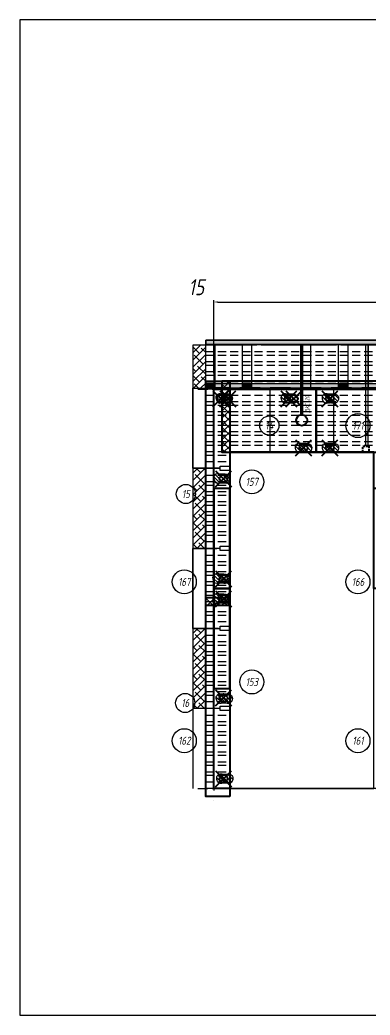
# Model space of a CAD drawing. Header units: millimetres. Extents: x -58926 to 122586, y -58688 to 8347.
# Drawn here: x 57498 to 59686, y -1320 to 4896 of the extents above; entities that cross this region are included whole.
import ezdxf
from ezdxf.enums import TextEntityAlignment as Align

# ---------------------------------------------------------------- set-up
doc = ezdxf.new("R2010")
doc.units = ezdxf.units.MM
doc.header["$PDMODE"] = 35
doc.header["$PDSIZE"] = 50
doc.linetypes.add('DASH2DOT', pattern=[31.75, 12.7, -6.35, 0, -6.35, 0, -6.35])
doc.linetypes.add('DASHED', pattern=[19.05, 12.7, -6.35])
for name, color, linetype in [('01 Черновое', 7, 'Continuous'), ('02 ЭОМ и СС', 7, 'Continuous'), ('03 Потолок', 7, 'Continuous'), ('05 Слаботочка', 7, 'Continuous'), ('08 Пож. и техн. сигн.', 7, 'Continuous'), ('10 Перегородки', 7, 'Continuous'), ('101 Крепление', 7, 'Continuous'), ('102 Звукоизоляция', 7, 'Continuous'), ('103 ГВЛ слой 1', 7, 'Continuous'), ('104 ГВЛ слой 2', 7, 'Continuous')]:
    doc.layers.add(name, color=color, linetype=linetype)
doc.layers.add('100 noprint', color=1, linetype='Continuous', plot=False)
doc.styles.get("Standard").update_dxf_attribs({"font": 'arial.ttf'})
doc.styles.add('ГОСТ-ISOCPEUR', font='isocpeui.ttf', dxfattribs={"width": 0.8})
doc.dimstyles.new('ISO-25', dxfattribs={"dimtxt": 2.5, "dimasz": 2.5, "dimexe": 1.25, "dimexo": 0.625, "dimtad": 1, "dimtxsty": 'Standard', "dimcen": 2.5, "dimadec": 0, "dimazin": 0, "dimtfac": 1, "dimtmove": 0, "dimatfit": 3, "dimfxl": 1, "dimarcsym": 0})

# ---------------------------------------------------------------- blocks, each defined once
blk = doc.blocks.new('*D412')
at = {"layer": '01 Черновое', "color": 0, "lineweight": -2}
for p, q in [((58708.9, 2688.7), (58708.9, 3146.6)), ((58733.9, 3134.1), (62923.9, 3134.1)), ((62948.9, 2688.7), (62948.9, 3146.6))]:
    blk.add_line(p, q, dxfattribs=at)
at = {"layer": '01 Черновое', "color": 0}
for points in [[(58733.9, 3138.3), (58733.9, 3129.9), (58708.9, 3134.1)], [(62923.9, 3129.9), (62923.9, 3138.3), (62948.9, 3134.1)]]:
    blk.add_solid(points, dxfattribs=at)
at = {"layer": 'Defpoints', "color": 0}
for p in [(62948.9, 3134.1), (58708.9, 2688.7), (62948.9, 2688.7)]:
    blk.add_point(p, dxfattribs=at)
at = {"layer": '01 Черновое', "color": 0, "insert": (60828.9, 3156.6), "char_height": 25, "attachment_point": 5, "style": 'ГОСТ-ISOCPEUR'}
blk.add_mtext('4240', dxfattribs=at)

msp = doc.modelspace()

# ---------------------------------------------------------------- hatches: boundary and pattern name
at = {"layer": '01 Черновое'}
h = msp.add_hatch(dxfattribs=at)
h.set_pattern_fill('ANSI38', color=256, scale=10, style=0)
h.set_pattern_definition([(45, (-8485.104, 11411.367), (-22.45064, 22.45064), []), (135, (-8485.104, 11411.367), (-67.351921, 22.45064), [79.375, -47.625])])
h.paths.add_polyline_path([(58658.894, 2595.176), (58658.894, 2865.176), (58578.894, 2865.176), (58578.894, 2595.176)])
h = msp.add_hatch(dxfattribs=at)
h.set_pattern_fill('ANSI38', color=256, scale=10, style=0)
h.set_pattern_definition([(45, (-4256.698, 12911.367), (-22.45064, 22.45064), []), (135, (-4256.698, 12911.367), (-67.351921, 22.45064), [79.375, -47.625])])
h.paths.add_polyline_path([(58658.894, 1595.176), (58658.894, 2095.176), (58578.894, 2095.176), (58578.894, 1595.176)])
h = msp.add_hatch(dxfattribs=at)
h.set_pattern_fill('ANSI38', color=256, scale=10, style=0)
h.set_pattern_definition([(45, (-4256.698, 11911.367), (-22.45064, 22.45064), []), (135, (-4256.698, 11911.367), (-67.351921, 22.45064), [79.375, -47.625])])
h.paths.add_polyline_path([(58658.894, 595.176), (58658.894, 1095.176), (58578.894, 1095.176), (58578.894, 595.176)])
at = {"layer": '03 Потолок', "lineweight": -2}
for points in [[(62998.894, 2868.176), (62998.894, 2895.176), (58658.894, 2895.176), (58658.894, 2868.176)], [(58718.894, 2598.176), (58718.894, 2625.176), (58658.894, 2625.176), (58658.894, 2598.176)], [(58948.019, 2598.176), (58948.019, 2625.176), (58888.019, 2625.176), (58888.019, 2598.176)], [(59548.019, 2598.176), (59548.019, 2625.176), (59488.019, 2625.176), (59488.019, 2598.176)]]:
    msp.add_hatch(color=256, dxfattribs=at).paths.add_polyline_path(points)
h = msp.add_hatch(color=256, dxfattribs=at)
h.paths.add_polyline_path([(58888.019, 2598.176), (58888.019, 2625.176), (58718.894, 2625.176), (58718.894, 2598.176)])
h.paths.add_polyline_path([(59488.019, 2598.176), (59488.019, 2625.176), (58948.019, 2625.176), (58948.019, 2598.176)])
h.paths.add_polyline_path([(59888.019, 2598.176), (59888.019, 2625.176), (59548.019, 2625.176), (59548.019, 2598.176)])
h.paths.add_polyline_path([(60288.019, 2598.176), (60288.019, 2625.176), (59948.019, 2625.176), (59948.019, 2598.176)])
h.paths.add_polyline_path([(60757.063, 2598.176), (60757.063, 2625.176), (60348.019, 2625.176), (60348.019, 2598.176)])
h.paths.add_polyline_path([(61217.063, 2598.176), (61217.063, 2625.176), (60817.063, 2625.176), (60817.063, 2598.176)])
h.paths.add_polyline_path([(61738.019, 2598.176), (61738.019, 2625.176), (61277.063, 2625.176), (61277.063, 2598.176)])
h.paths.add_polyline_path([(62309.019, 2598.176), (62309.019, 2625.176), (61798.019, 2625.176), (61798.019, 2598.176)])
h.paths.add_polyline_path([(62869.019, 2598.176), (62869.019, 2625.176), (62369.019, 2625.176), (62369.019, 2598.176)])
h.paths.add_polyline_path([(62998.894, 2598.176), (62998.894, 2625.176), (62929.019, 2625.176), (62929.019, 2598.176)])
at = {"layer": '101 Крепление'}
h = msp.add_hatch(dxfattribs=at)
h.set_pattern_fill('ANSI31', color=5, scale=5, angle=180, style=0)
h.set_pattern_definition([(135, (62321.56, -4e-12), (11.22532, 11.22532), [])])
edge = h.paths.add_edge_path()
edge.add_spline(control_points=[(58825.895, 2533.362), (58825.895, 2541.392), (58811.096, 2567.197), (58773.58, 2556.494), (58739.527, 2566.367), (58721.678, 2543.653), (58725.812, 2520.976), (58740.667, 2495.058), (58774.457, 2508.905), (58812.184, 2492.265), (58825.895, 2522.146), (58825.895, 2533.362)], knot_values=[0, 0, 0, 0, 24.09039364, 73.18784754, 99.9877853, 121.68889408, 145.29658819, 167.74643755, 198.18583422, 237.51289388, 271.16090154, 271.16090154, 271.16090154, 271.16090154], degree=3, periodic=1)
h = msp.add_hatch(dxfattribs=at)
h.set_pattern_fill('ANSI31', color=5, scale=5, angle=180, style=0)
h.set_pattern_definition([(135, (62727.863, -4e-12), (11.22532, 11.22532), [])])
edge = h.paths.add_edge_path()
edge.add_spline(control_points=[(59232.199, 2533.362), (59232.199, 2541.392), (59217.4, 2567.197), (59179.884, 2556.494), (59145.831, 2566.367), (59127.981, 2543.653), (59132.116, 2520.976), (59146.97, 2495.058), (59180.761, 2508.905), (59218.488, 2492.265), (59232.199, 2522.146), (59232.199, 2533.362)], knot_values=[0, 0, 0, 0, 24.09039364, 73.18784754, 99.9877853, 121.68889408, 145.29658819, 167.74643755, 198.18583422, 237.51289388, 271.16090154, 271.16090154, 271.16090154, 271.16090154], degree=3, periodic=1)
h = msp.add_hatch(dxfattribs=at)
h.set_pattern_fill('ANSI31', color=5, scale=5, angle=180, style=0)
h.set_pattern_definition([(135, (62984.977, -4e-12), (11.22532, 11.22532), [])])
edge = h.paths.add_edge_path()
edge.add_spline(control_points=[(59489.313, 2533.362), (59489.313, 2541.392), (59474.514, 2567.197), (59436.998, 2556.494), (59402.945, 2566.367), (59385.096, 2543.653), (59389.23, 2520.976), (59404.084, 2495.058), (59437.875, 2508.905), (59475.602, 2492.265), (59489.313, 2522.146), (59489.313, 2533.362)], knot_values=[0, 0, 0, 0, 24.09039364, 73.18784754, 99.9877853, 121.68889408, 145.29658819, 167.74643755, 198.18583422, 237.51289388, 271.16090154, 271.16090154, 271.16090154, 271.16090154], degree=3, periodic=1)
h = msp.add_hatch(dxfattribs=at)
h.set_pattern_fill('ANSI31', color=5, scale=5, angle=180, style=0)
h.set_pattern_definition([(135, (62816.742, -308.791), (11.22532, 11.22532), [])])
edge = h.paths.add_edge_path()
edge.add_spline(control_points=[(59321.078, 2224.571), (59321.078, 2232.601), (59306.279, 2258.407), (59268.763, 2247.703), (59234.71, 2257.576), (59216.86, 2234.862), (59220.995, 2212.185), (59235.849, 2186.267), (59269.64, 2200.114), (59307.367, 2183.474), (59321.078, 2213.355), (59321.078, 2224.571)], knot_values=[0, 0, 0, 0, 24.09039364, 73.18784754, 99.9877853, 121.68889408, 145.29658819, 167.74643755, 198.18583422, 237.51289388, 271.16090154, 271.16090154, 271.16090154, 271.16090154], degree=3, periodic=1)
h = msp.add_hatch(dxfattribs=at)
h.set_pattern_fill('ANSI31', color=5, scale=5, angle=180, style=0)
h.set_pattern_definition([(135, (62984.977, -308.791), (11.22532, 11.22532), [])])
edge = h.paths.add_edge_path()
edge.add_spline(control_points=[(59489.313, 2224.571), (59489.313, 2232.601), (59474.514, 2258.407), (59436.998, 2247.703), (59402.945, 2257.576), (59385.096, 2234.862), (59389.23, 2212.185), (59404.084, 2186.267), (59437.875, 2200.114), (59475.602, 2183.474), (59489.313, 2213.355), (59489.313, 2224.571)], knot_values=[0, 0, 0, 0, 24.09039364, 73.18784754, 99.9877853, 121.68889408, 145.29658819, 167.74643755, 198.18583422, 237.51289388, 271.16090154, 271.16090154, 271.16090154, 271.16090154], degree=3, periodic=1)
h = msp.add_hatch(dxfattribs=at)
h.set_pattern_fill('ANSI31', color=5, scale=5, angle=180, style=0)
h.set_pattern_definition([(135, (62306.998, -500), (11.22532, 11.22532), [])])
edge = h.paths.add_edge_path()
edge.add_spline(control_points=[(58811.333, 2033.362), (58811.333, 2041.392), (58796.534, 2067.197), (58759.018, 2056.494), (58724.965, 2066.367), (58707.116, 2043.653), (58711.25, 2020.976), (58726.105, 1995.058), (58759.895, 2008.905), (58797.622, 1992.265), (58811.333, 2022.146), (58811.333, 2033.362)], knot_values=[0, 0, 0, 0, 24.09039364, 73.18784754, 99.9877853, 121.68889408, 145.29658819, 167.74643755, 198.18583422, 237.51289388, 271.16090154, 271.16090154, 271.16090154, 271.16090154], degree=3, periodic=1)
h = msp.add_hatch(dxfattribs=at)
h.set_pattern_fill('ANSI31', color=5, scale=5, angle=180, style=0)
h.set_pattern_definition([(135, (61555.535, -1125), (11.22532, 11.22532), [])])
edge = h.paths.add_edge_path()
edge.add_spline(control_points=[(58806.06, 1408.362), (58806.06, 1416.392), (58791.261, 1442.197), (58753.746, 1431.494), (58719.693, 1441.367), (58701.843, 1418.653), (58705.977, 1395.976), (58720.832, 1370.058), (58754.623, 1383.905), (58792.35, 1367.265), (58806.06, 1397.146), (58806.06, 1408.362)], knot_values=[0, 0, 0, 0, 24.09039364, 73.18784754, 99.9877853, 121.68889408, 145.29658819, 167.74643755, 198.18583422, 237.51289388, 271.16090154, 271.16090154, 271.16090154, 271.16090154], degree=3, periodic=1)
h = msp.add_hatch(dxfattribs=at)
h.set_pattern_fill('ANSI31', color=5, scale=5, angle=180, style=0)
h.set_pattern_definition([(135, (61555.535, -1250), (11.22532, 11.22532), [])])
edge = h.paths.add_edge_path()
edge.add_spline(control_points=[(58806.06, 1283.362), (58806.06, 1291.392), (58791.261, 1317.197), (58753.746, 1306.494), (58719.693, 1316.367), (58701.843, 1293.653), (58705.977, 1270.976), (58720.832, 1245.058), (58754.623, 1258.905), (58792.35, 1242.265), (58806.06, 1272.146), (58806.06, 1283.362)], knot_values=[0, 0, 0, 0, 24.09039364, 73.18784754, 99.9877853, 121.68889408, 145.29658819, 167.74643755, 198.18583422, 237.51289388, 271.16090154, 271.16090154, 271.16090154, 271.16090154], degree=3, periodic=1)
h = msp.add_hatch(dxfattribs=at)
h.set_pattern_fill('ANSI31', color=5, scale=5, angle=180, style=0)
h.set_pattern_definition([(135, (62321.56, -1875), (11.22532, 11.22532), [])])
edge = h.paths.add_edge_path()
edge.add_spline(control_points=[(58825.895, 658.362), (58825.895, 666.392), (58811.096, 692.197), (58773.58, 681.494), (58739.527, 691.367), (58721.678, 668.653), (58725.812, 645.976), (58740.667, 620.058), (58774.457, 633.905), (58812.184, 617.265), (58825.895, 647.146), (58825.895, 658.362)], knot_values=[0, 0, 0, 0, 24.09039364, 73.18784754, 99.9877853, 121.68889408, 145.29658819, 167.74643755, 198.18583422, 237.51289388, 271.16090154, 271.16090154, 271.16090154, 271.16090154], degree=3, periodic=1)
h = msp.add_hatch(dxfattribs=at)
h.set_pattern_fill('ANSI31', color=5, scale=5, angle=180, style=0)
h.set_pattern_definition([(135, (61578.897, -2375), (11.22532, 11.22532), [])])
edge = h.paths.add_edge_path()
edge.add_spline(control_points=[(58829.423, 158.362), (58829.423, 166.392), (58814.624, 192.197), (58777.108, 181.494), (58743.055, 191.367), (58725.206, 168.653), (58729.34, 145.976), (58744.195, 120.058), (58777.985, 133.905), (58815.712, 117.265), (58829.423, 147.146), (58829.423, 158.362)], knot_values=[0, 0, 0, 0, 24.09039364, 73.18784754, 99.9877853, 121.68889408, 145.29658819, 167.74643755, 198.18583422, 237.51289388, 271.16090154, 271.16090154, 271.16090154, 271.16090154], degree=3, periodic=1)
at = {"layer": '102 Звукоизоляция', "linetype": 'Continuous', "ltscale": 10}
h = msp.add_hatch(dxfattribs=at)
h.set_pattern_fill('ANSI37', color=74, scale=10, style=0)
h.paths.add_polyline_path([(58808.894, 2588.676), (58808.894, 2638.676), (58758.894, 2638.676), (58758.894, 2588.676)])
h.paths.add_polyline_path([(58808.894, 2195.176), (58808.894, 2588.676), (58758.894, 2588.676), (58758.894, 2195.176)])
h = msp.add_hatch(dxfattribs=at)
h.set_pattern_fill('ANSI37', color=74, scale=10, style=0)
h.paths.add_polyline_path([(58808.894, 1238.676), (58808.894, 1288.676), (58708.894, 1288.676), (58708.894, 1238.676)])
h.paths.add_polyline_path([(58708.894, 1238.676), (58708.894, 1288.676), (58658.894, 1288.676), (58658.894, 1238.676)])

# ---------------------------------------------------------------- linework, layer by layer
at = {"layer": '01 Черновое'}
for p, q in [((58578.894, 2865.176), (58578.894, 95.176)), ((58979.336, 2865.176), (58578.894, 2865.176)), ((58658.894, 2595.176), (58658.894, 2865.176)), ((58658.894, 2595.176), (58658.894, 2865.176)), ((59475.747, 2865.176), (59006.336, 2865.176)), ((59315.894, 2595.176), (59315.894, 2865.176)), ((60025.476, 2865.176), (59502.747, 2865.176)), ((58578.894, 2595.176), (59058.894, 2595.176)), ((58578.894, 2095.176), (58578.894, 2595.176)), ((59315.894, 2595.176), (58658.894, 2595.176)), ((59058.894, 2595.176), (59058.894, 2195.176)), ((59058.894, 2595.176), (59458.894, 2595.176)), ((59458.894, 2195.176), (59458.894, 2595.176)), ((59458.894, 2195.176), (59458.894, 2595.176)), ((58808.894, 2195.176), (58808.894, 95.176)), ((58808.894, 2195.176), (59708.894, 2195.176)), ((58578.894, 2095.176), (58578.894, 1595.176)), ((58578.894, 2095.176), (58658.894, 2095.176)), ((58748.894, 2095.176), (58578.894, 2095.176)), ((58658.894, 2095.176), (58658.894, 1595.176)), ((58738.894, 2095.176), (58658.894, 2095.176)), ((58658.894, 1595.176), (58578.894, 1595.176)), ((58578.894, 1095.176), (58578.894, 595.176)), ((58578.894, 1095.176), (58658.894, 1095.176)), ((58658.894, 1095.176), (58658.894, 595.176)), ((58738.894, 1095.176), (58658.894, 1095.176)), ((58658.894, 595.176), (58578.894, 595.176))]:
    msp.add_line(p, q, dxfattribs=at)
at = {"layer": '01 Черновое', "linetype": 'DASHED', "ltscale": 5}
for p, q in [((58658.894, 2595.176), (58658.894, 2095.176)), ((58658.894, 1595.176), (58658.894, 1095.176)), ((58658.894, 595.176), (58658.894, 95.176))]:
    msp.add_line(p, q, dxfattribs=at)
at = {"layer": '01 Черновое'}
for points in [[(58658.894, 95.176), (58658.894, 2895.176), (62998.894, 2895.176), (62998.894, 95.176)], [(58808.894, 2195.176), (58808.894, 95.176), (59708.894, 95.176), (59708.894, 2195.176)]]:
    msp.add_lwpolyline(points, close=True, dxfattribs=at)
for points in [[(59673.894, 2865.176), (59673.894, 2595.176), (59315.894, 2595.176)], [(60340.894, 2865.176), (60340.894, 2595.176), (59673.894, 2595.176), (59673.894, 2865.176)], [(59458.894, 2195.176), (59458.894, 2595.176), (60125.894, 2595.176), (60125.894, 2095.176), (59768.894, 2095.176)], [(58748.894, 1595.176), (58658.894, 1595.176), (58658.894, 2095.176), (58748.894, 2095.176)], [(58728.894, 1095.176), (58578.894, 1095.176), (58578.894, 1595.176), (58728.894, 1595.176)], [(58748.894, 595.176), (58658.894, 595.176), (58658.894, 1095.176), (58748.894, 1095.176)]]:
    msp.add_lwpolyline(points, dxfattribs=at)
at = {"layer": '01 Черновое', "flags": 128}
for points in [[(58748.894, 2081.676), (58748.894, 2108.676), (58808.894, 2108.676), (58808.894, 2081.676)], [(58748.894, 1581.676), (58748.894, 1608.676), (58808.894, 1608.676), (58808.894, 1581.676)], [(58748.894, 1081.676), (58748.894, 1108.676), (58808.894, 1108.676), (58808.894, 1081.676)], [(58748.894, 581.676), (58748.894, 608.676), (58808.894, 608.676), (58808.894, 581.676)]]:
    msp.add_lwpolyline(points, close=True, dxfattribs=at)
at = {"layer": '02 ЭОМ и СС'}
for p, q in [((59658.894, 2242.176), (59658.894, 2862.176)), ((59674.894, 2233.176), (59674.894, 2862.176))]:
    msp.add_line(p, q, dxfattribs=at)
at = {"layer": '02 ЭОМ и СС', "const_width": 20, "flags": 128}
msp.add_lwpolyline([(59258.894, 2429.176), (59258.894, 2862.176)], dxfattribs=at)
at = {"layer": '02 ЭОМ и СС', "linetype": 'DASHED', "lineweight": 40, "flags": 128}
msp.add_lwpolyline([(59639.894, 2195.176), (59639.894, 2233.176), (59677.894, 2233.176), (59677.894, 2195.176)], close=True, dxfattribs=at)
at = {"layer": '02 ЭОМ и СС', "lineweight": 40}
msp.add_circle((59258.894, 2395.176), 34, dxfattribs=at)
at = {"layer": '03 Потолок', "ltscale": 10}
for p, q in [((62998.894, 2895.176), (58658.894, 2895.176)), ((58658.894, 2895.176), (58658.894, 2868.176)), ((62998.894, 2868.176), (58658.894, 2868.176)), ((58658.894, 2868.176), (62998.894, 2868.176)), ((58658.894, 2598.176), (58658.894, 2868.176)), ((58658.894, 2585.676), (58658.894, 2868.176)), ((58718.894, 2598.176), (58718.894, 2868.176)), ((58888.019, 2598.176), (58888.019, 2868.176)), ((58948.019, 2598.176), (58948.019, 2868.176)), ((59488.019, 2598.176), (59488.019, 2868.176)), ((59548.019, 2598.176), (59548.019, 2868.176)), ((58708.894, 2625.176), (62998.894, 2625.176))]:
    msp.add_line(p, q, dxfattribs=at)
at = {"layer": '03 Потолок', "linetype": 'DASHED', "ltscale": 10}
for q in [(58658.894, 2598.176), (58708.894, 2598.176)]:
    msp.add_line((62998.894, 2598.176), q, dxfattribs=at)
at = {"layer": '03 Потолок', "lineweight": -2}
msp.add_line((62998.894, 2588.676), (58658.894, 2588.676), dxfattribs=at)
for points in [[(58718.894, 2598.176), (58718.894, 2625.176), (58658.894, 2625.176), (58658.894, 2598.176)], [(58948.019, 2598.176), (58948.019, 2625.176), (58888.019, 2625.176), (58888.019, 2598.176)], [(59548.019, 2598.176), (59548.019, 2625.176), (59488.019, 2625.176), (59488.019, 2598.176)]]:
    msp.add_lwpolyline(points, close=True, dxfattribs=at)
at = {"layer": '05 Слаботочка', "const_width": 20, "flags": 128}
msp.add_lwpolyline([(59258.894, 2429.176), (59258.894, 2862.176)], dxfattribs=at)
at = {"layer": '05 Слаботочка', "lineweight": 40}
msp.add_circle((59258.894, 2395.176), 34, dxfattribs=at)
at = {"layer": '08 Пож. и техн. сигн.'}
for p, q in [((59658.894, 2242.176), (59658.894, 2862.176)), ((59674.894, 2233.176), (59674.894, 2862.176))]:
    msp.add_line(p, q, dxfattribs=at)
at = {"layer": '08 Пож. и техн. сигн.', "linetype": 'DASHED', "lineweight": 40, "flags": 128}
msp.add_lwpolyline([(59639.894, 2195.176), (59639.894, 2233.176), (59677.894, 2233.176), (59677.894, 2195.176)], close=True, dxfattribs=at)
at = {"layer": '10 Перегородки', "linetype": 'Continuous', "ltscale": 10}
msp.add_line((58708.894, 2588.676), (58708.894, 95.176), dxfattribs=at)
at = {"layer": '100 noprint', "linetype": 'DASHED', "ltscale": 4}
for p, q in [((58658.894, 2825.176), (62998.894, 2825.176)), ((58658.894, 2802.676), (62998.894, 2802.676)), ((58658.894, 2762.676), (62998.894, 2762.676)), ((58658.894, 2740.176), (62998.894, 2740.176)), ((58658.894, 2700.176), (62998.894, 2700.176)), ((58658.894, 2677.676), (62998.894, 2677.676)), ((58658.894, 2637.676), (62998.894, 2637.676)), ((58658.894, 2552.676), (62998.894, 2552.676)), ((58658.894, 2512.676), (62998.894, 2512.676)), ((58658.894, 2490.176), (62998.894, 2490.176)), ((58658.894, 2450.176), (62998.894, 2450.176)), ((58658.894, 2427.676), (62998.894, 2427.676)), ((58658.894, 2387.676), (62998.894, 2387.676)), ((58658.894, 2365.176), (62998.894, 2365.176)), ((58658.894, 2325.176), (62998.894, 2325.176)), ((58658.894, 2302.676), (62998.894, 2302.676)), ((58658.894, 2262.676), (62998.894, 2262.676)), ((58658.894, 2240.176), (62998.894, 2240.176)), ((58658.894, 2200.176), (62998.894, 2200.176)), ((58658.894, 2177.676), (58808.894, 2177.676)), ((58658.894, 2137.676), (58808.894, 2137.676)), ((58658.894, 2052.676), (58808.894, 2052.676)), ((58658.894, 2012.676), (58808.894, 2012.676)), ((58658.894, 1990.176), (58808.894, 1990.176)), ((58658.894, 1950.176), (58808.894, 1950.176)), ((58658.894, 1927.676), (58808.894, 1927.676)), ((58658.894, 1887.676), (58808.894, 1887.676)), ((58658.894, 1865.176), (58808.894, 1865.176)), ((58658.894, 1825.176), (58808.894, 1825.176)), ((58658.894, 1802.676), (58808.894, 1802.676)), ((58658.894, 1762.676), (58808.894, 1762.676)), ((58658.894, 1740.176), (58808.894, 1740.176)), ((58658.894, 1700.176), (58808.894, 1700.176)), ((58658.894, 1677.676), (58808.894, 1677.676)), ((58658.894, 1637.676), (58808.894, 1637.676)), ((58658.894, 1552.676), (58808.894, 1552.676)), ((58658.894, 1512.676), (58808.894, 1512.676)), ((58658.894, 1490.176), (58808.894, 1490.176)), ((58658.894, 1450.176), (58808.894, 1450.176)), ((58658.894, 1427.676), (58808.894, 1427.676)), ((58658.894, 1387.676), (58808.894, 1387.676)), ((58658.894, 1365.176), (58808.894, 1365.176)), ((58658.894, 1325.176), (58808.894, 1325.176)), ((58658.894, 1302.676), (58808.894, 1302.676)), ((58658.894, 1262.676), (58808.894, 1262.676)), ((58658.894, 1240.176), (58808.894, 1240.176)), ((58658.894, 1200.176), (58808.894, 1200.176)), ((58658.894, 1177.676), (58808.894, 1177.676)), ((58658.894, 1137.676), (58808.894, 1137.676)), ((58658.894, 1052.676), (58808.894, 1052.676)), ((58658.894, 1012.676), (58808.894, 1012.676)), ((58658.894, 990.176), (58808.894, 990.176)), ((58658.894, 950.176), (58808.894, 950.176)), ((58658.894, 927.676), (58808.894, 927.676)), ((58658.894, 887.676), (58808.894, 887.676)), ((58658.894, 865.176), (58808.894, 865.176)), ((58658.894, 825.176), (58808.894, 825.176)), ((58658.894, 802.676), (58808.894, 802.676)), ((58658.894, 762.676), (58808.894, 762.676)), ((58658.894, 740.176), (58808.894, 740.176)), ((58658.894, 700.176), (58808.894, 700.176)), ((58658.894, 677.676), (58808.894, 677.676)), ((58658.894, 637.676), (58808.894, 637.676)), ((58658.894, 552.676), (58808.894, 552.676)), ((58658.894, 512.676), (58808.894, 512.676)), ((58658.894, 490.176), (58808.894, 490.176)), ((58658.894, 450.176), (58808.894, 450.176)), ((58658.894, 427.676), (58808.894, 427.676)), ((58658.894, 387.676), (58808.894, 387.676)), ((58658.894, 365.176), (58808.894, 365.176)), ((58658.894, 325.176), (58808.894, 325.176)), ((58658.894, 302.676), (58808.894, 302.676)), ((58658.894, 262.676), (58808.894, 262.676)), ((58658.894, 240.176), (58808.894, 240.176)), ((58658.894, 200.176), (58808.894, 200.176)), ((58658.894, 177.676), (58808.894, 177.676)), ((58658.894, 137.676), (58808.894, 137.676))]:
    msp.add_line(p, q, dxfattribs=at)
at = {"layer": '100 noprint'}
msp.add_lwpolyline([(57498.286, 4896.337), (57498.286, -1320.331), (63891.242, -1320.331), (63891.242, 4896.337)], close=True, dxfattribs=at)
at = {"layer": '101 Крепление', "color": 5, "start_tangent": (0, 1), "end_tangent": (0, 1)}
for points in [[(58825.895, 2533.362), (58814.781, 2554.736), (58766.049, 2560.72), (58739.249, 2560.72), (58725.357, 2544.049), (58727.494, 2520.538), (58740.756, 2502.425), (58771.179, 2503.439), (58810.506, 2503.439), (58825.895, 2533.362)], [(59232.199, 2533.362), (59221.084, 2554.736), (59172.353, 2560.72), (59145.553, 2560.72), (59131.66, 2544.049), (59133.798, 2520.538), (59147.06, 2502.425), (59177.483, 2503.439), (59216.81, 2503.439), (59232.199, 2533.362)], [(59489.313, 2533.362), (59478.199, 2554.736), (59429.467, 2560.72), (59402.667, 2560.72), (59388.775, 2544.049), (59390.912, 2520.538), (59404.174, 2502.425), (59434.597, 2503.439), (59473.924, 2503.439), (59489.313, 2533.362)], [(59321.078, 2224.571), (59309.963, 2245.945), (59261.232, 2251.929), (59234.432, 2251.929), (59220.539, 2235.258), (59222.677, 2211.747), (59235.939, 2193.634), (59266.362, 2194.649), (59305.689, 2194.649), (59321.078, 2224.571)], [(59489.313, 2224.571), (59478.199, 2245.945), (59429.467, 2251.929), (59402.667, 2251.929), (59388.775, 2235.258), (59390.912, 2211.747), (59404.174, 2193.634), (59434.597, 2194.649), (59473.924, 2194.649), (59489.313, 2224.571)], [(58811.333, 2033.362), (58800.219, 2054.736), (58751.487, 2060.72), (58724.687, 2060.72), (58710.795, 2044.049), (58712.932, 2020.538), (58726.194, 2002.425), (58756.617, 2003.439), (58795.944, 2003.439), (58811.333, 2033.362)], [(58806.06, 1408.362), (58794.946, 1429.736), (58746.215, 1435.72), (58719.415, 1435.72), (58705.522, 1419.049), (58707.66, 1395.538), (58720.922, 1377.425), (58751.344, 1378.439), (58790.672, 1378.439), (58806.06, 1408.362)], [(58806.06, 1283.362), (58794.946, 1304.736), (58746.215, 1310.72), (58719.415, 1310.72), (58705.522, 1294.049), (58707.66, 1270.538), (58720.922, 1252.425), (58751.344, 1253.439), (58790.672, 1253.439), (58806.06, 1283.362)], [(58825.895, 658.362), (58814.781, 679.736), (58766.049, 685.72), (58739.249, 685.72), (58725.357, 669.049), (58727.494, 645.538), (58740.756, 627.425), (58771.179, 628.439), (58810.506, 628.439), (58825.895, 658.362)], [(58829.423, 158.362), (58818.309, 179.736), (58769.577, 185.72), (58742.777, 185.72), (58728.885, 169.049), (58731.022, 145.538), (58744.284, 127.425), (58774.707, 128.439), (58814.034, 128.439), (58829.423, 158.362)]]:
    msp.add_spline(points, degree=3, dxfattribs=at)
at = {"layer": '102 Звукоизоляция', "color": 74, "linetype": 'DASH2DOT', "ltscale": 5}
for points in [[(58708.894, 2688.676), (58708.894, -4.824)], [(58608.894, 2588.676), (63048.894, 2588.676)], [(58608.894, 95.176), (63048.894, 95.176)]]:
    msp.add_lwpolyline(points, dxfattribs=at)
at = {"layer": '102 Звукоизоляция', "color": 74, "linetype": 'Continuous', "lineweight": 40, "ltscale": 10, "flags": 128}
for points in [[(58808.894, 1238.676), (58658.894, 1238.676), (58658.894, 2638.676), (58808.894, 2638.676)], [(58758.894, 2638.676), (58758.894, 2195.176), (59758.894, 2195.176), (59758.894, 2638.676)], [(58808.894, 45.176), (58658.894, 45.176), (58658.894, 1288.676), (58808.894, 1288.676)]]:
    msp.add_lwpolyline(points, close=True, dxfattribs=at)
at = {"layer": '102 Звукоизоляция', "color": 74}
for centre in [(59056.108, 2362.538), (58535.085, 1934.759), (58531.117, 629.349)]:
    msp.add_circle(centre, 60, dxfattribs=at)
at = {"layer": '102 Звукоизоляция', "color": 74, "linetype": 'Continuous', "lineweight": 40, "ltscale": 10}
for p in [(58753.128, 2530.125), (59177.684, 2530.125)]:
    msp.add_point(p, dxfattribs=at)
at = {"layer": '103 ГВЛ слой 1', "color": 6, "lineweight": 40}
for points in [[(58808.894, 2195.176), (58808.894, 1345.176), (58708.894, 1345.176), (58708.894, 2588.676), (59348.894, 2588.676), (59348.894, 2195.176)], [(59348.894, 2195.176), (59348.894, 2588.676), (60548.894, 2588.676), (60548.894, 1345.176), (59708.894, 1345.176), (59708.894, 2195.176)], [(58808.894, 1345.176), (58808.894, 95.176), (58708.894, 95.176), (58708.894, 1345.176)]]:
    msp.add_lwpolyline(points, close=True, dxfattribs=at)
at = {"layer": '103 ГВЛ слой 1', "color": 6}
for centre in [(58947.268, 2010.79), (58947.268, 760.79)]:
    msp.add_circle(centre, 75, dxfattribs=at)
at = {"layer": '103 ГВЛ слой 1', "color": 6, "lineweight": 40}
for p in [(58797.723, 2530.125), (59208.902, 2530.125), (59434.807, 2530.125), (59269.177, 2223.284), (59434.807, 2223.284), (58770.216, 2030.125), (58770.216, 1405.125), (58770.216, 1280.125), (58770.216, 660.6), (58770.216, 155.125)]:
    msp.add_point(p, dxfattribs=at)
at = {"layer": '104 ГВЛ слой 2', "color": 3, "lineweight": 40}
for points in [[(58708.894, 2588.676), (59908.894, 2588.676), (59908.894, 1970.176), (59708.894, 1970.176), (59708.894, 2195.176), (58808.894, 2195.176), (58808.894, 1970.176), (58708.894, 1970.176)], [(58808.894, 720.176), (58808.894, 1970.176), (58708.894, 1970.176), (58708.894, 720.176)], [(58808.894, 720.176), (58808.894, 95.176), (58708.894, 95.176), (58708.894, 720.176)]]:
    msp.add_lwpolyline(points, close=True, dxfattribs=at)
at = {"layer": '104 ГВЛ слой 2', "color": 3}
for centre in [(59610.245, 2362.244), (58525.297, 1385.79), (59610.245, 1385.79), (58525.297, 393.837), (59610.245, 393.837)]:
    msp.add_circle(centre, 75, dxfattribs=at)

# ---------------------------------------------------------------- texts
at = {"layer": '01 Черновое', "style": 'ГОСТ-ISOCPEUR', "width": 0.8}
msp.add_text('15', height=100, dxfattribs=at).set_placement((58600.012, 3226.61), align=Align.MIDDLE)
at = {"layer": '05 Слаботочка', "insert": (59281.755, 2443.64), "char_height": 25, "width": 270.31285, "attachment_point": 1, "rotation": 90, "style": 'ГОСТ-ISOCPEUR'}
msp.add_mtext('{ДКС 20}', dxfattribs=at)
at = {"layer": '102 Звукоизоляция', "color": 74, "style": 'ГОСТ-ISOCPEUR', "width": 0.8}
for s, p in [('14', (59056.108, 2362.538)), ('15', (58535.085, 1934.759)), ('16', (58531.117, 629.349))]:
    msp.add_text(s, height=50, dxfattribs=at).set_placement(p, align=Align.MIDDLE)
at = {"layer": '103 ГВЛ слой 1', "color": 6, "style": 'ГОСТ-ISOCPEUR', "width": 0.8}
for s, p in [('157', (58947.268, 2010.79)), ('153', (58947.268, 760.79))]:
    msp.add_text(s, height=50, dxfattribs=at).set_placement(p, align=Align.MIDDLE)
at = {"layer": '104 ГВЛ слой 2', "color": 3, "style": 'ГОСТ-ISOCPEUR', "width": 0.8}
for s, p in [('171', (59610.245, 2362.244)), ('167', (58525.297, 1385.79)), ('166', (59610.245, 1385.79)), ('162', (58525.297, 393.837)), ('161', (59610.245, 393.837))]:
    msp.add_text(s, height=50, dxfattribs=at).set_placement(p, align=Align.MIDDLE)

# ---------------------------------------------------------------- dimensions: what is measured, and where the dimension line sits
at = {"layer": '01 Черновое'}
dim = msp.add_linear_dim(base=(62948.894, 3134.111), p1=(58708.894, 2688.676), p2=(62948.894, 2688.676), dimstyle='ISO-25', override={"dimtxt": 25, "dimasz": 25, "dimexe": 12.5, "dimexo": 0, "dimgap": 10, "dimtxsty": 'ГОСТ-ISOCPEUR'}, dxfattribs=at)
dim.commit()
dim.dimension.update_dxf_attribs({"geometry": '*D412', "text_midpoint": (60828.894, 3156.611)})

doc.saveas('drawing.dxf')
